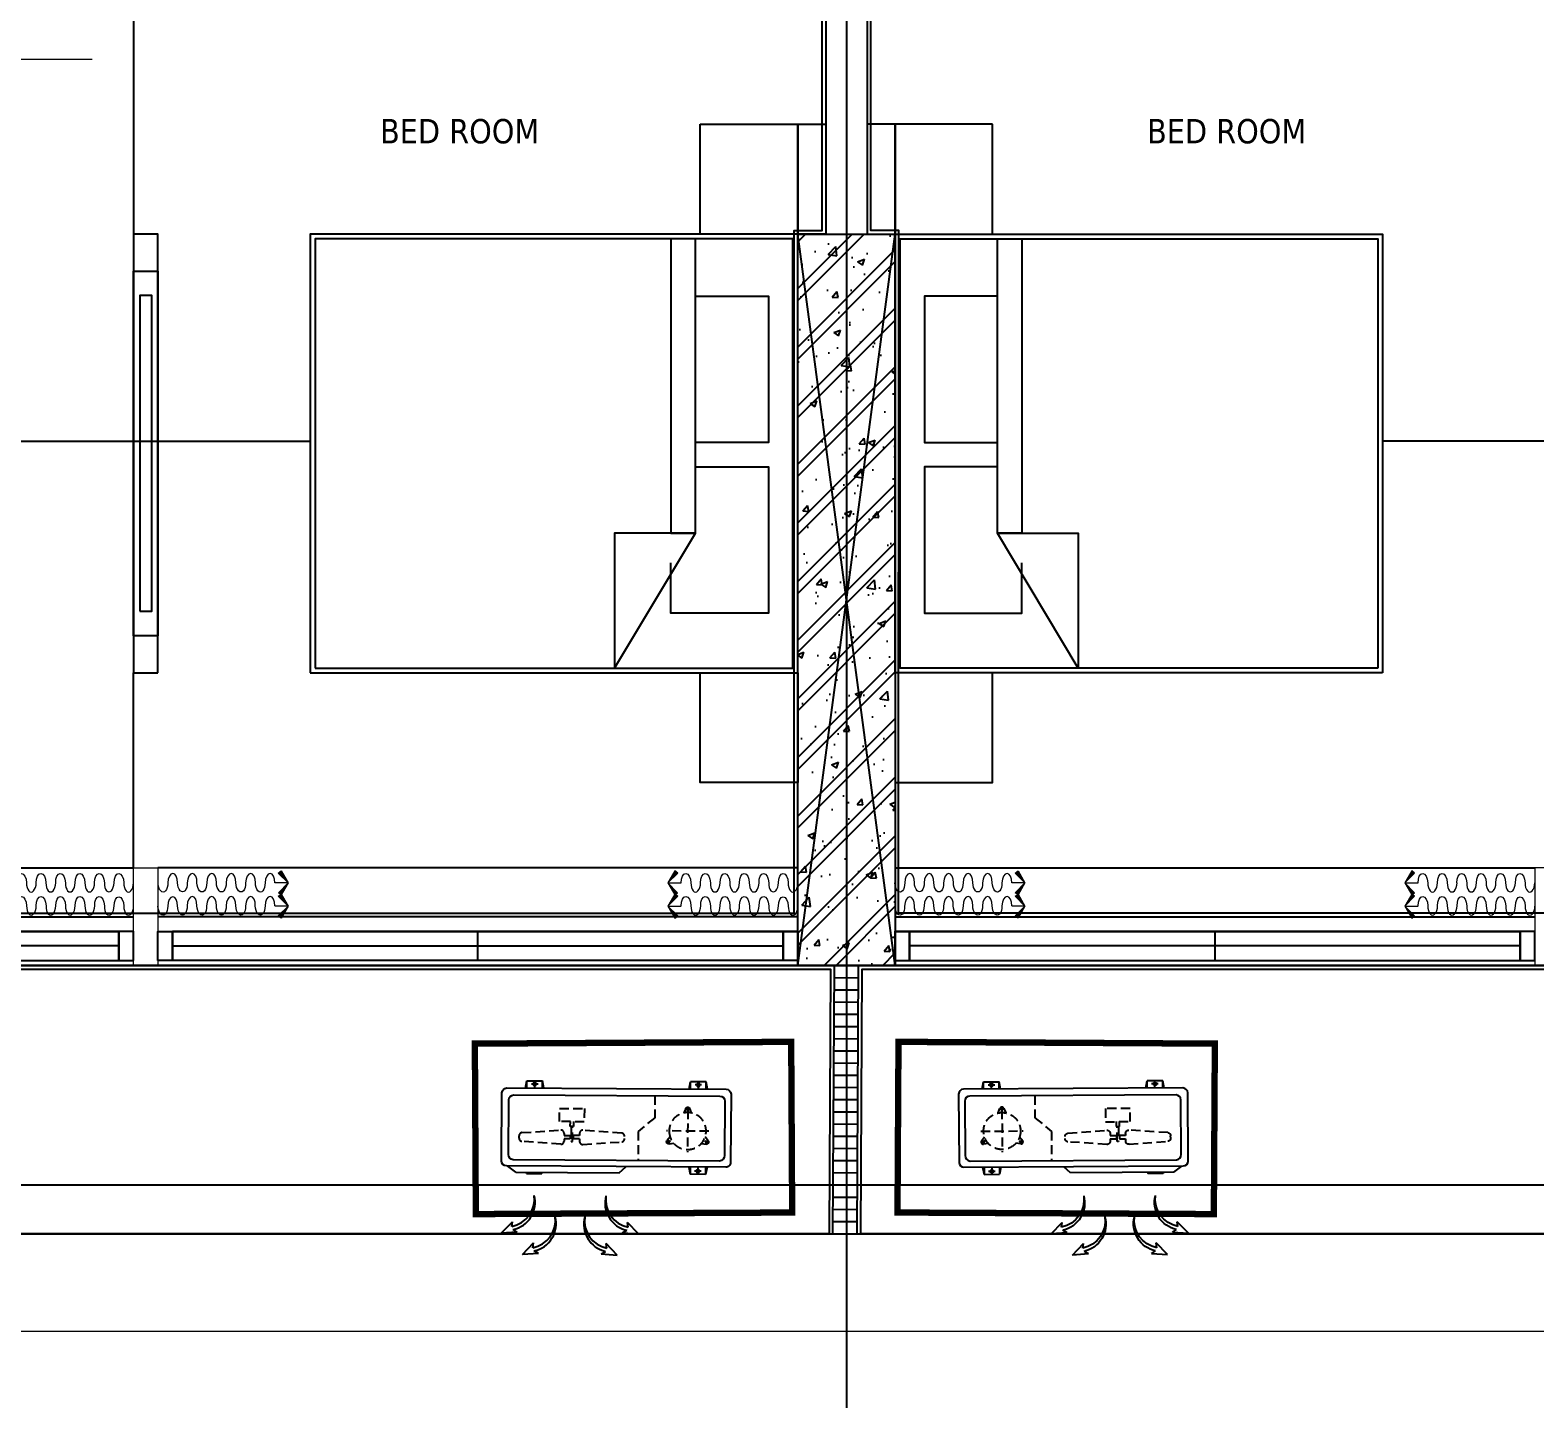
# Model space of a CAD drawing. Header units: millimetres. Extents: x -361699137 to 361252145, y -356478932 to 356523199.
# Drawn here: x -43073 to -36898, y 5793 to 11407 of the extents above; entities that cross this region are included whole.
import ezdxf
from ezdxf.enums import TextEntityAlignment as Align
from ezdxf.xclip import XClip

# ---------------------------------------------------------------- set-up
doc = ezdxf.new("R2010")
doc.units = ezdxf.units.MM
doc.header["$LTSCALE"] = 100
doc.header["$MEASUREMENT"] = 0
doc.header["$XCLIPFRAME"] = 0
doc.set_wipeout_variables(frame=1)
for name, pattern in [('220126_HDN_HBA typical plan$0$HIDDEN', [0.375, 0.25, -0.125]), ('ACAD_ISO03W100', [30, 12, -18]), ('HIDDEN', [0.375, 0.25, -0.125])]:
    doc.linetypes.add(name, pattern=pattern)
for name, color, linetype in [('1VinaPVC-Text', 9, 'Continuous'), ('A-_FURN----_E-_N', 251, 'Continuous'), ('A-ANNO-ROOM', 50, 'Continuous'), ('A-WALL-FNSH', 11, 'Continuous'), ('AC-EAD', 6, 'Continuous'), ('AUDIT_I_220808132811-12', 1, 'Continuous'), ('IDEA - dim', 251, 'Continuous'), ('KC', 5, 'Continuous'), ('KT-Net manh', 139, 'Continuous'), ('KT-Noi that', 32, 'Continuous'), ('KT-Tuong', 1, 'Continuous')]:
    doc.layers.add(name, color=color, linetype=linetype)
for name, color, linetype, lineweight in [('AUDIT_I_220808132811-11', 7, 'Continuous', 9), ('CIC36 net manh', 8, 'Continuous', 9), ('HBA-Partition', 4, 'Continuous', 13), ('KT-Chuviet', 255, 'Continuous', 15), ('KT-Net thay', 7, 'Continuous', 15), ('KT-Net truc', 18, 'Continuous', 15)]:
    doc.layers.add(name, color=color, linetype=linetype, lineweight=lineweight)
doc.layers.add('dien tich thong thuy', color=3, linetype='Continuous', plot=False)
doc.styles.add('220126_HDN_HBA typical plan$0$211210_HDN_HBA_TYPICAL PLAN CORE OPT 1$0$HBA-Text', font='GOTHIC.TTF')
doc.styles.add('font unicode ccu', font='arial.ttf')
doc.styles.add('ROMANS', font='ROMANS.SHX')
doc.styles.add('Tahoma', font='tahoma.ttf')

# ---------------------------------------------------------------- blocks, each defined once
blk = doc.blocks.new('Louvre')
for p, q in [((-390.067916277796, 975.9572027104441, 0.1512365001885502), (-295.1435544323176, 1008.729661013116, 0.1512365002144518)), ((-373.750619571656, 928.6946823777398, 0.1512365001885502), (-278.8262577261776, 961.4671406804118, 0.1512365002144518)), ((-357.4333228655159, 881.4321620450355, 0.1512365001885502), (-262.5089610200375, 914.2046203477075, 0.1512365002144518)), ((-341.1160261593759, 834.1696417123312, 0.1512365001885502), (-246.1916643138975, 866.9421000150032, 0.1512365002144518)), ((-324.7987294532359, 786.9071213796269, 0.1512365001885502), (-229.8743676077574, 819.6795796822989, 0.1512365002144518)), ((-308.4814327470958, 739.6446010469226, 0.1512365001885502), (-213.5570709016174, 772.4170593495946, 0.1512365002144518)), ((-292.1641360409558, 692.3820807142183, 0.1512365001885502), (-197.2397741954774, 725.1545390168903, 0.1512365002144518)), ((-275.8468393348157, 645.119560381514, 0.1512365001885502), (-180.9224774893373, 677.892018684186, 0.1512365002144518)), ((-259.5295426286757, 597.8570400488097, 0.1512365001885502), (-164.6051807831973, 630.6294983514817, 0.1512365002144518)), ((-243.2122459225357, 550.5945197161054, 0.1512365001885502), (-148.2878840770572, 583.3669780187774, 0.1512365002144518)), ((-226.8949492163956, 503.3319993834011, 0.1512365001885502), (-131.9705873709172, 536.1044576860731, 0.1512365002144518)), ((-210.5776525102556, 456.0694790506968, 0.1512365001885502), (-115.6532906647772, 488.8419373533688, 0.1512365002144518)), ((-194.2603558041155, 408.8069587179925, 0.1512365001885503), (-99.33599395863712, 441.5794170206646, 0.1512365002144518)), ((-177.9430590979755, 361.5444383852882, 0.1512365001885503), (-83.01869725249708, 394.3168966879603, 0.1512365002144518)), ((-161.6257623918355, 314.2819180525839, 0.1512365001885503), (-66.70140054635704, 347.054376355256, 0.1512365002144518)), ((-145.3084656856954, 267.0193977198796, 0.1512365001885503), (-50.38410384021699, 299.7918560225517, 0.1512365002144518)), ((-128.9911689795554, 219.7568773871753, 0.1512365001885503), (-34.06680713407695, 252.5293356898474, 0.1512365002144518)), ((-112.6738722734153, 172.494357054471, 0.1512365001885503), (-17.74951042793691, 205.2668153571431, 0.1512365002144518)), ((-96.35657556727529, 125.2318367217667, 0.1512365001885503), (-1.43221372179687, 158.0042950244388, 0.1512365002144518)), ((-80.03927886113524, 77.96931638906244, 0.1512365001885503), (14.88508298434317, 110.7417746917345, 0.1512365002144518)), ((-63.7219821549952, 30.70679605635814, 0.1512365001885503), (31.20237969048321, 63.47925435903016, 0.1512365002144518)), ((-47.40468544885516, -16.55572427634615, 0.1512365001885503), (47.51967639662325, 16.21673402632587, 0.1512365002144518))]:
    blk.add_line(p, q)
at = {"elevation": 0.1512365001885503}
blk.add_lwpolyline([(47.5188208874315, 16.2192119784886), (-311.4533339738846, 1055.970408101566), (-405.9933989513665, 1023.379364635679), (-47.40468544885516, -16.55572427634615)], close=True, dxfattribs=at)
blk = doc.blocks.new('OU DHCB')
at = {"ltscale": 10}
for p, q in [((-145296.7359835756, -72608.19858895507), (-145576.7359835756, -72608.19858895507)), ((-145596.7359835756, -72628.19858895507), (-145596.7359835755, -73528.19858895507)), ((-145568.159058152, -72656.08931015906), (-145568.1590581519, -73502.79584965573)), ((-145324.4190639546, -72636.08931015906), (-145548.159058152, -72636.08931015906)), ((-145301.9190639545, -73502.79584965573), (-145301.9190639546, -72656.08931015906)), ((-145276.7359835755, -73528.19858895507), (-145276.7359835756, -72628.19858895507)), ((-145251.7359835756, -72666.54320485782), (-145276.7359835756, -72633.91402237766)), ((-145251.7359835756, -72666.54320485782), (-145251.7359835755, -73091.63776905168)), ((-145251.7359835755, -73091.63776905168), (-145276.7359835756, -73117.74108818787)), ((-145548.1590581519, -73522.79584965573), (-145324.4190639545, -73522.79584965573)), ((-145576.7359835755, -73548.19858895507), (-145296.7359835755, -73548.19858895507))]:
    blk.add_line(p, q, dxfattribs=at)
for p, q in [((-145596.7359835737, -72704.6985221715), (-145626.5373331342, -72710.6859819922)), ((-145596.7359835737, -72710.68598199266), (-145626.5373331342, -72710.6859819922)), ((-145626.5373331342, -72710.6859819922), (-145626.537333134, -72774.23580768521)), ((-145613.7907843499, -72729.27302923848), (-145613.7907843499, -72756.23642001537)), ((-145251.7359835756, -72709.72133146526), (-145246.9346340166, -72710.68598199266)), ((-145251.7359835756, -72710.68598199272), (-145246.9346340166, -72710.68598199266)), ((-145246.9346340166, -72710.68598199266), (-145246.9346340169, -72774.23580768568)), ((-145600.3090889574, -72742.46089483847), (-145627.2724797422, -72742.46089483894)), ((-145596.7359835744, -72774.23580768568), (-145626.5373331339, -72774.23580768521)), ((-145596.7359835746, -72780.22326750544), (-145626.5373331342, -72774.23580768521)), ((-145251.7359835756, -72742.46089483929), (-145246.1994874087, -72742.46089483934)), ((-145251.7359835756, -72774.23580768573), (-145246.934634017, -72774.23580768568)), ((-145251.7359835756, -72775.20045821296), (-145246.9346340166, -72774.23580768568)), ((-145600.3090889574, -73413.93628307173), (-145627.2724797422, -73413.93628307126)), ((-145596.7359835746, -73376.17391040476), (-145626.5373331342, -73382.16137022499)), ((-145596.7359835744, -73382.16137022452), (-145626.5373331339, -73382.16137022499)), ((-145626.5373331342, -73445.711195918), (-145626.537333134, -73382.16137022499)), ((-145613.7907843499, -73427.12414867172), (-145613.7907843499, -73400.16075789483)), ((-145276.7359835763, -73376.1739104043), (-145246.9346340166, -73382.16137022452)), ((-145276.7359835764, -73382.16137022406), (-145246.934634017, -73382.16137022452)), ((-145273.1628781935, -73413.93628307126), (-145246.1994874087, -73413.9362830708)), ((-145259.6811828009, -73427.12414867125), (-145259.6811828009, -73400.16075789437)), ((-145246.9346340166, -73445.71119591754), (-145246.9346340169, -73382.16137022452)), ((-145596.7359835737, -73445.71119591754), (-145626.5373331342, -73445.711195918)), ((-145596.7359835737, -73451.6986557387), (-145626.5373331342, -73445.711195918)), ((-145276.7359835771, -73445.71119591707), (-145246.9346340166, -73445.71119591754)), ((-145276.7359835771, -73451.69865573823), (-145246.9346340166, -73445.71119591754))]:
    blk.add_line(p, q)
at = {"linetype": 'HIDDEN', "ltscale": 1.5}
for p, q in [((-145413.9539361256, -72690.93626985545), (-145425.2743603915, -72850.3464246098)), ((-145391.7116543167, -72679.24295534656), (-145400.5201600925, -72679.24295534656)), ((-145366.9574540176, -72850.3464246098), (-145378.2778782834, -72690.93626985545)), ((-145402.8542549818, -72927.5993492777), (-145402.8542549818, -72902.06651731845)), ((-145402.8542549818, -72902.06651731845), (-145389.3775594272, -72902.06651731845)), ((-145389.3775594272, -72927.5993492777), (-145389.3775594272, -72902.06651731845)), ((-145413.9539361256, -73100.72940071652), (-145425.2743603915, -72941.3192459621)), ((-145411.8405843586, -72927.5993492777), (-145402.8542549818, -72927.5993492777)), ((-145389.3775594272, -72927.5993492777), (-145380.3912300507, -72927.5993492777)), ((-145366.9574540176, -72941.3192459621), (-145378.2778782834, -73100.72940071652)), ((-145424.3244128572, -73457.61947981999), (-145424.3244128572, -73284.34750655977)), ((-145372.1718516731, -73297.9798048001), (-145387.1776447338, -73289.31620613698)), ((-145384.0065475349, -73301.15090199895), (-145375.342948872, -73286.14510893813)), ((-145504.9601435018, -73370.98349318982), (-145522.2873408278, -73370.98349318982)), ((-145513.6237421648, -73362.31989452682), (-145513.6237421648, -73379.64709185276)), ((-145510.9603994874, -73370.98349318982), (-145337.6884262272, -73370.98349318982)), ((-145387.1776447338, -73452.6507802426), (-145372.1718516731, -73443.98718157967)), ((-145384.0065475349, -73440.81608438081), (-145375.342948872, -73455.82187744146))]:
    blk.add_line(p, q, dxfattribs=at)
for points in [[(-145514.0369933077, -72845.00641289927), (-145514.0369933077, -72946.6592576727), (-145460.1302110892, -72946.6592576727), (-145460.1302110892, -72845.00641289927)], [(-145438.3748983174, -72892.94521453363), (-145378.3072809206, -72892.94521453363), (-145378.3072809206, -72898.7209469756), (-145438.3748983174, -72898.7209469756)]]:
    blk.add_lwpolyline(points, close=True, dxfattribs=at)
for points in [[(-145460.1302110892, -72902.18613808436), (-145439.9151677571, -72902.18613808436), (-145439.9151677571, -72889.4795324876), (-145460.1302110892, -72889.4795324876)], [(-145411.8405843586, -72864.06632129426), (-145402.8542549818, -72864.06632129426), (-145402.8542549818, -72889.59915325334), (-145389.3775594272, -72889.59915325334), (-145389.3775594272, -72864.06632129426), (-145380.3912300507, -72864.06632129426)], [(-145568.1590581519, -73235.6644869287), (-145477.5859351165, -73235.6644869287), (-145421.9678457306, -73168.28098990311), (-145301.9190639544, -73168.28098990311)]]:
    blk.add_lwpolyline(points, dxfattribs=at)
for points in [[(-145400.506466276, -73299.01593738), (-145385.0322228624, -73286.8395249426, -0.6770329614269011), (-145371.0996937773, -73294.88347436048), (-145373.9076545681, -73314.37276847954)], [(-145498.5591177275, -73386.34032428954), (-145516.8413219319, -73379.02744260765, -0.6770329614269011), (-145516.8413219319, -73362.93954377211), (-145498.5591177275, -73355.62666209022)], [(-145373.9076545681, -73427.59421790004), (-145371.0996937773, -73447.08351201928, -0.6770329614269011), (-145385.0322228624, -73455.12746143699), (-145400.506466276, -73442.95104899965)]]:
    blk.add_lwpolyline(points, format="xyb", dxfattribs=at)
for centre in [(-145613.7907843498, -72742.46089483894), (-145613.7907843498, -73413.93628307126), (-145259.6811828011, -73413.9362830708)]:
    blk.add_circle(centre, 6.399999998510705)
blk.add_circle((-145424.3244128572, -73370.98349318982), 75.80648830138873, dxfattribs=at)
at = {"ltscale": 10}
for centre, radius, start, end in [((-145576.7359835756, -72628.19858895507), 20, 90, 180), ((-145296.7359835756, -72628.19858895507), 20, 0, 90), ((-145548.159058152, -72656.08931015906), 20, 90, 180), ((-145324.0708671735, -72658.3538387804), 22.2672511938213, 5.836940991571704, 90.89598033136627), ((-145576.7359835755, -73528.19858895507), 20, 180, 270), ((-145548.1590581519, -73502.79584965573), 20, 180, 270), ((-145324.0708671734, -73500.53132103439), 22.26725119372981, 269.1040196686337, 354.1630590084283), ((-145296.7359835755, -73528.19858895507), 20, 270, 0)]:
    blk.add_arc(centre, radius, start, end, dxfattribs=at)
at = {"linetype": 'HIDDEN', "ltscale": 1.5, "extrusion": (-3.705961975267651e-18, -2.302887044638033e-31, -1)}
for centre, major_axis, ratio, start_param, end_param in [((-145400.5201600925, -72691.94956094332), (13.47669555471336, 1.34378840757246e-09), 0.9428576571430538, 3.22142263940278, 4.712388980478704), ((-145391.7116543167, -72691.94956094332), (13.47669555471336, -1.34381379242754e-09), 0.942857657143054, 4.712388980290674, 6.203355321366594), ((-145411.8405843586, -72851.35971569768), (13.47669555469076, -1.05462899242754e-09), 0.9428576571446344, 1.570796326721111, 3.221422639214027), ((-145380.3912300507, -72940.3059548744), (13.47669555469076, -1.05462899242754e-09), 0.9428576571446344, 4.712388980310906, 6.363015292803822), ((-145400.5201600925, -73099.71610962864), (13.47669555471336, -1.34381379242754e-09), 0.942857657143054, 1.57079632670088, 3.061762667776801), ((-145391.7116543167, -73099.71610962864), (13.47669555471336, 1.34378840757246e-09), 0.9428576571430538, 0.0798299858129885, 1.57079632688891)]:
    blk.add_ellipse(centre, major_axis=major_axis, ratio=ratio, start_param=start_param, end_param=end_param, dxfattribs=at)
at = {"linetype": 'HIDDEN', "ltscale": 1.5, "extrusion": (-3.705961975267651e-18, -2.30288704463893e-31, -1)}
for centre, start_param, end_param in [((-145380.3912300507, -72851.35971569768), -0.0798299856242348, 1.570796326868679), ((-145411.8405843586, -72940.3059548744), 3.061762667965558, 4.712388980458472)]:
    blk.add_ellipse(centre, major_axis=(13.47669555469076, 1.05462300757246e-09), ratio=0.9428576571446344, start_param=start_param, end_param=end_param, dxfattribs=at)
blk = doc.blocks.new('ki hieu qt')
at = {"layer": 'AC-EAD', "color": 7}
for points in [[(-276796163327.464, 549769551681.0894), (-276796163446.0606, 549769551567.1503)], [(-276796163338.9174, 549769551517.0281), (-276796163327.464, 549769551681.0894)], [(-276796163396.6809, 549769551574.9169), (-276796163446.0606, 549769551567.1503)], [(-276796163338.9174, 549769551517.0281), (-276796163364.6031, 549769551559.9108)], [(-276796163110.5587, 549769551464.184), (-276796163229.1553, 549769551350.2449)], [(-276796163122.012, 549769551300.1228), (-276796163110.5587, 549769551464.184)], [(-276796163179.7757, 549769551358.0116), (-276796163229.1553, 549769551350.2449)], [(-276796163122.012, 549769551300.1228), (-276796163147.6976, 549769551343.0052)], [(-276796163179.7757, 549769550597.0709), (-276796163229.1553, 549769550604.8376)], [(-276796163110.5587, 549769550490.8986), (-276796163229.1553, 549769550604.8376)], [(-276796163122.012, 549769550654.9597), (-276796163147.6976, 549769550612.0773)], [(-276796163122.012, 549769550654.9597), (-276796163110.5587, 549769550490.8986)], [(-276796163396.6809, 549769550380.1656), (-276796163446.0606, 549769550387.9323)], [(-276796163327.464, 549769550273.9932), (-276796163446.0606, 549769550387.9323)], [(-276796163338.9174, 549769550438.0544), (-276796163364.6031, 549769550395.1718)], [(-276796163338.9174, 549769550438.0544), (-276796163327.464, 549769550273.9932)]]:
    blk.add_lwpolyline(points, dxfattribs=at)
for centre, radius, start, end in [((-276796163644.4366, 549769551622.9794), 286.8527087762382, 255.434448979571, 347.3073344548822), ((-276796163679.501, 549769551631.3489), 288.3951209083507, 262.614727528198, 348.7092694430371), ((-276796163427.5312, 549769551406.0741), 286.8527087762382, 255.434448979571, 347.3073344548822), ((-276796163462.5958, 549769551414.4435), 288.3951209083507, 262.614727528198, 348.7092694430371), ((-276796163427.5312, 549769550549.0084), 286.8527087762382, 12.69295835412746, 104.5668063709439), ((-276796163462.5958, 549769550540.639), 288.3951209083507, 11.29147703540943, 97.38530942130281), ((-276796163644.4366, 549769550332.1031), 286.8527087762382, 12.69295835412746, 104.5668063709439), ((-276796163679.501, 549769550323.7336), 288.3951209083507, 11.29147703540943, 97.38530942130281)]:
    blk.add_arc(centre, radius, start, end, dxfattribs=at)
blk = doc.blocks.new('DHCB.1')
at = {"xscale": -1, "rotation": 106.4733300107783}
blk.add_blockref('OU DHCB', (-194859.9671084196, -237775.7974229998), dxfattribs=at)
at = {"xscale": 0.4, "yscale": 0.4, "zscale": 0.4, "rotation": 286.4738024344239}
blk.add_blockref('ki hieu qt', (-179483459312.1194, -168534274838.7475), dxfattribs=at)
blk = doc.blocks.new('*U207')
for points in [[(482.6951045578201, -398.9039813853606), (464.6170375002125, -396.4493711387506), (464.3337632049024, -466.3349522090732)], [(396.7561588253833, -484.1490495130481), (464.3337632049024, -466.3349522090732), (394.4481821902239, -466.0516779393653)]]:
    blk.add_hatch(color=256).paths.add_polyline_path(points)
blk.add_line((464.3337632049024, -466.3349522090732), (416.9273155568029, -418.7598943406972))
for points in [[(482.6951045578201, -398.9039813853606), (464.6170375002125, -396.4493711387506), (464.3337632049024, -466.3349522090732)], [(396.7561588253833, -484.1490495130481), (464.3337632049024, -466.3349522090732), (394.4481821902239, -466.0516779393653)]]:
    blk.add_lwpolyline(points, close=True)
for centre in [(16.76743755071067, -17.17677016190672), (85.71403000141326, -87.65612936302188), (155.3043908096025, -157.4940017787478), (224.8947516177918, -227.3318741944736), (294.485112425981, -297.1697466101995), (364.0754732341703, -367.0076190259254)]:
    blk.add_ellipse(centre, major_axis=(34.52187991841241, 31.95056764796491), ratio=0.5238875827070036, start_param=4.731720461219403, end_param=7.873313114809197)
at = {"extrusion": (0, 0, -1)}
for centre in [(51.5728287498025, -52.1059534814385), (120.5194212005051, -122.5853126825537), (190.1097820086943, -192.4231850982796), (259.7001428168836, -262.2610575140054), (329.2905036250728, -332.0989299297313), (398.8808644332621, -401.9368023454572)]:
    blk.add_ellipse(centre, major_axis=(-32.07293168385898, -34.4082260416161), ratio=0.5238875826554585, start_param=4.731720461217387, end_param=7.87331311480718, dxfattribs=at)
blk = doc.blocks.new('*U206')
at = {"layer": 'A-_FURN----_E-_N', "linetype": 'Continuous'}
for points in [[(-899.9999999999709, 600), (-899.9999999999709, 1000), (-1349.999999999971, 1000), (-1349.999999999971, 600)], [(-900.0000000000291, -1000), (-900.0000000000291, 1000), (900.0000000000291, 1000), (900.0000000000291, -1000)], [(1350.000000000029, 600), (1350.000000000029, 1000), (900.0000000000291, 1000), (900.0000000000291, 600)], [(-880.0000000000291, -980), (-880.0000000000291, 980), (880.0000000000291, 980), (880.0000000000291, -980)]]:
    blk.add_lwpolyline(points, close=True, dxfattribs=at)
at = {"layer": 'A-_FURN----_E-_N', "linetype": '220126_HDN_HBA typical plan$0$HIDDEN', "ltscale": 500}
blk.add_lwpolyline([(-900.0000000000291, -1000), (-900.0000000000291, 1000), (900.0000000000291, 1000), (900.0000000000291, -1000)], close=True, dxfattribs=at)
at = {"layer": 'A-_FURN----_E-_N', "linetype": 'Continuous'}
for points in [[(-54.9999999999709, 580), (-54.9999999999709, 880), (-655.605454891891, 880), (-655.605454891891, 480), (-448.1151331290312, 480)], [(645.6054548844986, 580), (645.6054548844986, 880), (45.0000000000291, 880), (45.0000000000291, 580)], [(-880.0000000000291, 248.6659454330802), (-326.2632651105232, 580), (880.0000000000291, 580), (880.0000000000291, 480), (-326.2632651105232, 480), (-326.2632651105232, 580), (-326.2632651105232, 248.6659454330802), (-880.0000000000291, 248.6659454330802)]]:
    blk.add_lwpolyline(points, dxfattribs=at)
blk = doc.blocks.new('1pn')
at = {"layer": 'A-_FURN----_E-_N'}
for points in [[(5800, 3449.999999999942), (5915, 3449.999999999942), (5915, 3000), (5800, 3000)], [(6200, 3449.999999999942), (6085, 3449.999999999942), (6085, 3000), (6200, 3000)]]:
    blk.add_lwpolyline(points, close=True, dxfattribs=at)
at = {"layer": 'A-WALL-FNSH', "color": 5}
for points in [[(400, 139.9999999808497), (3015.000000001863, 139.9999999808497)], [(5800.938150439411, 139.9999999808497), (3235.000000001863, 139.9999999808497)], [(6199.061849560589, 139.9999999808497), (8764.999999998137, 139.9999999808497)]]:
    blk.add_lwpolyline(points, dxfattribs=at)
for points in [[(3015.000000001863, 139.9999999808497), (460, 139.9999999808497), (460, 19.99999998084968), (3015.000000001863, 19.99999998084968)], [(1762.5, 139.9999999808497), (3015.000000001863, 139.9999999808497), (3015.000000001863, 79.99999998084968), (1762.5, 79.99999998084968)], [(3075.000000001863, 19.99999998084968), (3075.000000001863, 139.9999999808497), (3015.000000001863, 139.9999999808497), (3015.000000001863, 19.99999998084968)], [(3175.000000001863, 19.99999998084968), (3175.000000001863, 139.9999999808497), (3235.000000001863, 139.9999999808497), (3235.000000001863, 19.99999998084968)], [(3235.000000001863, 139.9999999808497), (5740.938150439411, 139.9999999808497), (5740.938150439411, 19.99999998084968), (3235.000000001863, 19.99999998084968)], [(4487.500000003725, 139.9999999808497), (3235.000000001863, 139.9999999808497), (3235.000000001863, 79.99999998084968), (4487.500000003725, 79.99999998084968)], [(5740.938150439411, 19.99999998084968), (5740.938150439411, 139.9999999808497), (5800.938150439411, 139.9999999808497), (5800.938150439411, 19.99999998084968)], [(6259.061849560589, 19.99999998084968), (6259.061849560589, 139.9999999808497), (6199.061849560589, 139.9999999808497), (6199.061849560589, 19.99999998084968)], [(8764.999999998137, 139.9999999808497), (6259.061849560589, 139.9999999808497), (6259.061849560589, 19.99999998084968), (8764.999999998137, 19.99999998084968)], [(7512.499999996275, 139.9999999808497), (8764.999999998137, 139.9999999808497), (8764.999999998137, 79.99999998084968), (7512.499999996275, 79.99999998084968)], [(8824.999999998137, 19.99999998084968), (8824.999999998137, 139.9999999808497), (8764.999999998137, 139.9999999808497), (8764.999999998137, 19.99999998084968)], [(4487.500000003725, 79.99999998084968), (5740.938150439411, 79.99999998084968), (5740.938150439411, 19.99999998084968), (4487.500000003725, 19.99999998084968)], [(7512.499999996275, 79.99999998084968), (6259.061849560589, 79.99999998084968), (6259.061849560589, 19.99999998084968), (7512.499999996275, 19.99999998084968)]]:
    blk.add_lwpolyline(points, close=True, dxfattribs=at)
at = {"layer": 'HBA-Partition'}
for points in [[(3075.000000001863, 400), (3175.000000001863, 400), (3175.000000001863, 0), (3075.000000001863, 0)], [(8924.999999998137, 400), (8824.999999998137, 400), (8824.999999998137, 0), (8924.999999998137, 0)]]:
    blk.add_lwpolyline(points, close=True, dxfattribs=at)
at = {"layer": 'IDEA - dim'}
for p, q in [((6000, 6080), (6000, 3000)), ((6000, 6080), (6000, 3000)), ((6000, 6080), (6000, 3000)), ((6000, 6080), (6000, 3000)), ((400, 200.0000000001746), (3075.000000001863, 200.0000000000582)), ((5800.938150439411, 200.0000000001746), (3175.000000001863, 200.0000000000582)), ((6199.061849560589, 200.0000000001746), (8824.999999998137, 200.0000000000582)), ((400, 0), (3075.000000001863, 0)), ((5800.938150439411, 0), (3175.000000001863, 0)), ((6199.061849560589, 0), (8824.999999998137, 0))]:
    blk.add_line(p, q, dxfattribs=at)
for points in [[(3175, 1200), (3175, 3000), (3074.999999996275, 3000), (3074.999999996275, 1200)], [(3075, 2847.500000000466), (3175, 2847.500000000466), (3175, 1352.499999999534), (3075, 1352.499999999534)], [(3100, 1452.499999999534), (3150, 1452.499999999534), (3150, 2747.500000000466), (3100, 2747.500000000466)]]:
    blk.add_lwpolyline(points, close=True, dxfattribs=at)
at = {"layer": 'KT-Net manh', "linetype": 'ACAD_ISO03W100', "ltscale": 4}
for p, q in [((3074.999999996275, 3979.999994853046), (3074.999999996275, 3000)), ((1050, 2150), (3800, 2150)), ((10950, 2150), (8200, 2150)), ((3074.999999996275, 400), (3074.999999996275, 1200)), ((400, 400), (3075.000000001863, 400)), ((5800.938150439411, 400), (3175.000000001863, 400)), ((6199.061849560589, 400), (8824.999999998137, 400))]:
    blk.add_line(p, q, dxfattribs=at)
at = {"layer": 'KT-Tuong'}
for p, q in [((5915, 5980), (5915, 3000)), ((6085, 5980), (6085, 3000))]:
    blk.add_line(p, q, dxfattribs=at)
at = {"layer": 'CIC36 net manh', "color": 8, "zscale": 0.8100000000112606}
for p, xscale, yscale, rotation in [((3074.254014978185, 338.6633411585935), 0.8100000000112606, 0.8100000000112606, 225.123201203973), ((3175.74598502554, 338.6633411585935), -0.8100000000112604, 0.8100000000112604, 134.8767987960269), ((5800.433038476855, 338.6633411585935), 0.8100000000112606, 0.8100000000112606, 225.123201203973), ((6199.566961523145, 338.6633411585935), -0.8100000000112604, 0.8100000000112604, 134.8767987960269), ((8824.25401497446, 338.6633411585935), 0.8100000000112606, 0.8100000000112606, 225.123201203973), ((3074.471729310229, 243.7097146716551), 0.8100000000112606, 0.8100000000112606, 225.123201203973), ((3175.528270693496, 243.7097146716551), -0.8100000000112604, 0.8100000000112604, 134.8767987960269), ((5800.650752808899, 243.7097146716551), 0.8100000000112606, 0.8100000000112606, 225.123201203973), ((6199.349247191101, 243.7097146716551), -0.8100000000112604, 0.8100000000112604, 134.8767987960269), ((8824.471729306504, 243.7097146716551), 0.8100000000112606, 0.8100000000112606, 225.123201203973)]:
    blk.add_blockref('*U207', p, dxfattribs=dict(at, xscale=xscale, yscale=yscale, rotation=rotation))
at = {"layer": 'IDEA - dim', "xscale": -1, "rotation": 270}
blk.add_blockref('*U206', (4800, 2099.999999999942), dxfattribs=at)
at = {"layer": 'IDEA - dim', "rotation": 90}
blk.add_blockref('*U206', (7200, 2099.999999999942), dxfattribs=at)
at = {"layer": '1VinaPVC-Text', "style": 'Tahoma'}
for p in [(4086.102424362674, 3371.746283935907), (7233.440893299878, 3371.746283935907)]:
    blk.add_text('BED ROOM', height=100, dxfattribs=at).set_placement(p)
blk = doc.blocks.new('TAG CAO DO SAN')
blk.add_wipeout([(1526701.778855525, -266095.22987594287), (1527644.6359120198, -266095.22987594287), (1527644.6359120198, -266330.944140067), (1526701.778855525, -266330.944140067)]).dxf.layer = 'KT-Net thay'
at = {"layer": 'KT-Net thay', "flags": 128}
blk.add_lwpolyline([(1526701.778855525, -266095.2298759429), (1526701.778855525, -266330.9441400666), (1527644.63591202, -266330.9441400666), (1527644.63591202, -266095.2298759429)], close=True, dxfattribs=at)
blk.add_lwpolyline([(1526701.778855525, -266330.9441400666), (1527644.63591202, -266330.9441400666)], dxfattribs=at)
at = {"layer": 'KT-Chuviet', "color": 31, "style": 'font unicode ccu', "width": 0.75}
blk.add_attdef('TÊNPHÒNG', text='', height=117.85713, dxfattribs=at).set_placement((1527175.308820772, -266213.4467624734), align=Align.MIDDLE_CENTER)
blk = doc.blocks.new('A$C1AAC5519')
at = {"layer": 'A-ANNO-ROOM', "insert": (772.955269176513, 1216.574747113511), "char_height": 600, "attachment_point": 2, "rotation": 50.44882673977027, "style": '220126_HDN_HBA typical plan$0$211210_HDN_HBA_TYPICAL PLAN CORE OPT 1$0$HBA-Text'}
blk.add_mtext_dynamic_manual_height_columns('S.B1.', width=722857412.8743668, gutter_width=9765.624999999996, heights=[0], dxfattribs=at)
blk = doc.blocks.new('A$C418F5BC8')
at = {"layer": 'A-ANNO-ROOM', "insert": (648.1133449638728, 1090.790118377889), "char_height": 600, "attachment_point": 2, "rotation": 50.44882673977027, "style": '220126_HDN_HBA typical plan$0$211210_HDN_HBA_TYPICAL PLAN CORE OPT 1$0$HBA-Text'}
blk.add_mtext_dynamic_manual_height_columns('SL-S', width=722857412.8743668, gutter_width=9765.624999999996, heights=[0], dxfattribs=at)
blk = doc.blocks.new('A$C2A6C5140')
at = {"layer": 'A-ANNO-ROOM', "insert": (731.4497625969816, 1190.0169191678, 0.0003277973379295924), "char_height": 600, "attachment_point": 2, "rotation": 50.44882673977027, "style": '220126_HDN_HBA typical plan$0$211210_HDN_HBA_TYPICAL PLAN CORE OPT 1$0$HBA-Text'}
blk.add_mtext_dynamic_manual_height_columns('2-BR', width=722857412.8743668, gutter_width=9765.624999999996, heights=[0], dxfattribs=at)
blk = doc.blocks.new('A$C5388591E')
at = {"layer": 'A-ANNO-ROOM', "insert": (894.3001998505497, 842.1987865094561, 0.0004622000541105721), "char_height": 600, "attachment_point": 2, "rotation": 1.4064704596368105, "style": '220126_HDN_HBA typical plan$0$211210_HDN_HBA_TYPICAL PLAN CORE OPT 1$0$HBA-Text'}
blk.add_mtext_dynamic_manual_height_columns('3-BR', width=722857412.8743668, gutter_width=9765.624999999996, heights=[0], dxfattribs=at)
blk = doc.blocks.new('A$C21AF0CCA')
at = {"layer": 'A-ANNO-ROOM', "insert": (1197.56892258345, 814.6835720778872), "char_height": 600, "attachment_point": 2, "rotation": 0.10542954816276216, "style": '220126_HDN_HBA typical plan$0$211210_HDN_HBA_TYPICAL PLAN CORE OPT 1$0$HBA-Text'}
blk.add_mtext_dynamic_manual_height_columns('S.B1P.', width=722857412.8743668, gutter_width=9765.624999999996, heights=[0], dxfattribs=at)
blk = doc.blocks.new('A$C0e39c971')
at = {"layer": 'KC'}
h = blk.add_hatch(dxfattribs=at)
h.set_pattern_fill('VATLIEU04', color=256, scale=40, style=0, pattern_type=2)
h.set_pattern_definition([(49.99999999999999, (-90946.1647472535, -18366.26446870027), (286.9040730403014, -25.10085399303804), [30, -330]), (355, (-90946.1647472535, -18366.26446870027), (-55.50053344520001, 300.8768534800047), [24, -264]), (100.4514, (-90922.25607525349, -18368.35620470027), (231.4037526856086, 275.7758168243814), [25.496076, -280.4568448]), (46.18420000000001, (-90946.1647472535, -18286.26446870027), (426.8964194502578, -66.20760573160723), [45, -495]), (96.6356, (-90910.5900492535, -18291.78179150027), (373.8650822194813, 389.6471483601767), [38.2441152, -420.6852]), (351.1842, (-90946.1647472535, -18286.26446870027), (373.8647780534509, 389.6474403701299), [36, -396]), (21, (-90906.1647472535, -18306.26446870027), (238.7628208473847, -161.0475562661355), [30, -330]), (326.0000000000001, (-90906.1647472535, -18306.26446870027), (97.32613276863269, 290.0600180187412), [24, -264]), (71.4514, (-90886.2678540535, -18319.68511110027), (336.089051432596, 129.012198683981), [25.496076, -280.4568448]), (37.50000000000001, (-90946.1647472535, -18366.26446870027), (4.863942126916267, 133.1575415325246), [0, -260.8, 0, -268, 0, -265]), (7.499999999999999, (-90946.1647472535, -18366.26446870027), (105.2278149768594, 157.7646847529441), [0, -152.8, 0, -254.8, 0, -101]), (327.5, (-91035.3647472535, -18366.26446870027), (213.5289744689636, -9.021948693751902), [0, -100, 0, -312, 0, -414]), (317.5, (-91075.3647472535, -18366.26446870027), (233.2744677369545, 40.04199293292709), [0, -130, 0, -207.2, 0, -294]), (45, (-90946.1647472535, -18366.26446870027), (-120.2081528017131, 120.2081528017131), []), (45, (-90946.1647472535, -18317.26446870027), (-120.2081528017131, 120.2081528017131), [])])
h.paths.add_polyline_path([(12283.17361417318, -53480.20129877032), (11883.17361417318, -53480.20129877032), (11883.17361417324, -50480.20129877032), (12283.17361417324, -50480.20129877032)])
at = {"layer": 'KC', "ltscale": 2000}
for p, q in [((12083.17346037715, -31146.85277810739), (12083.17346037715, -65509.737436725)), ((-891.925972702913, -53480.20085322356), (61925.0074713116, -53480.20078555004))]:
    blk.add_line(p, q, dxfattribs=at)
at = {"layer": 'KC', "linetype": 'ByBlock', "ltscale": 30}
for p, q in [((11883.17361417318, -53480.20129877032, 7.594850335018458e-05), (12283.17361417324, -50480.20129877032, 7.594850335018458e-05)), ((12283.17361417318, -53480.20129877032, 7.594850335018458e-05), (11883.17361417324, -50480.20129877032, 7.594850335018458e-05))]:
    blk.add_line(p, q, dxfattribs=at)
at = {"layer": 'KC', "elevation": 1.034975806175202e-10}
for points in [[(-17552.23584064748, -16036.06459273009), (-17553.1389593645, -16036.37639277731), (-20141.8602483701, -8672.649219421492, 0.3383369275737885), (-24015.29082174599, -7136.458974841615), (-53451.03999679349, -17291.55951986432, 0.4594566638934902), (-55491.1399245502, -22440.97886224906), (-46722.43160347594, -36767.33588192488, 0.2796886410766748), (-41756.25934116053, -37798.72170729071), (-19038.83478782838, -29961.01369796699, 0.2042794764179826), (-18972.52809744002, -29839.90109064529), (-18748.74024396064, -28810.03134434265, -0.275411558420597), (-18020.89218299882, -28009.52022957452), (-13608.50410666387, -26491.64415193349, -0.4141945204059637), (-12447.42789786076, -27056.16764173837), (-4118.211540221004, -51146.8806521662, 0.3197537419032751), (701.8279530112632, -54580.38154215179), (45839.20945656975, -54580.38154215179, 0.3653099340488337), (50805.18134907098, -50269.65953950946, 0.1024343471952136), (50796.20608748565, -48647.75340763869), (48355.04031652305, -37177.11983438133, 0.1326112318916029), (46888.71811021073, -34378.50465145579, 0.06649945757597092), (45757.53223259235, -33464.07898575653, 0.1376152775427903), (43676.93692294578, -32880.38154222074), (18033.23583193077, -32880.38154215258)], [(-44768.05028010235, -37672.4164484323, 0.1611946573831598), (-41822.29495876384, -37609.93604636512), (-19167.160101207, -29793.71852097943), (-18944.45515993348, -28768.83232718595, -0.2743065762547361), (-18082.70163077179, -27819.27985565281), (-13673.69687452055, -26302.56765129972, -0.4141533536735696), (-12258.4067412282, -26990.81473556511), (-3929.19038362366, -51081.52774589112, 0.3197537419032745), (701.8279530112632, -54380.38154215178), (45837.75658286465, -54380.38154215179, 0.151466571344554), (48597.29591171903, -53480.20079990816, 0.151466571344554)], [(-44768.05028010253, -37672.41644843231, 0.1611946573845213), (-41822.29495874047, -37609.93604635706), (-19167.16010120697, -29793.71852097942), (-18944.45515993494, -28768.83232719273, -0.2743065762563507), (-18082.70163077116, -27819.27985565258), (-13673.69687450188, -26302.56765129325, -0.4141533536684066), (-12258.40674122795, -26990.81473556501), (-3929.190383623587, -51081.52774589112, 0.3197537419032702), (701.8279530112632, -54380.38154215181), (45837.75658286479, -54380.38154215179, 0.1514665713445501), (48597.29591171909, -53480.20079990817)]]:
    blk.add_lwpolyline(points, format="xyb", dxfattribs=at)
at = {"layer": 'KC', "ltscale": 0.25, "elevation": 7.594850335018458e-05}
blk.add_lwpolyline([(12283.17361417318, -53480.20129877032), (11883.17361417318, -53480.20129877032), (11883.17361417324, -50480.20129877032), (12283.17361417324, -50480.20129877032)], close=True, dxfattribs=at)

msp = doc.modelspace()

# ---------------------------------------------------------------- linework, layer by layer
at = {"layer": 'AUDIT_I_220808132811-11', "elevation": 1.118653840330101e-10}
for points in [[(-69193.30637794166, 45106.94538371818), (-71608.18641396164, 52101.56739367126, 0.3643585262583712), (-76316.22335845136, 54156.43183830037), (-105251.9352621387, 44174.19969276607, 0.4519047578513394), (-107468.3438809736, 38521.0920903217), (-99355.1182781613, 24907.26294021989, 0.3106788684848847), (-93192.1073306115, 22936.01019132367), (-70669.28839360795, 30727.35068779386, 0.2299220823866625), (-70384.42438073971, 31142.11707948335), (-70163.50289504483, 32158.79582628727, -0.2789899883790971), (-69704.65776879928, 32660.41716481154), (-65284.34999406608, 34181.01764486975, -0.4143403845293878), (-64631.75593334719, 33863.92266491413), (-56302.53957563703, 9773.209654282633, 0.3197537419032749), (-51104.45776920996, 6070.414576847223), (-5967.076265651645, 6070.414576847223, 0.4808685683322463), (-826.5305198492715, 12501.31484617034), (-1435.178516527987, 15196.44977954429), (-1480.444214882969, 15396.89038593689), (-3255.875840014254, 23916.51383654246)], [(-70845.12051004978, 31089.78242103203, 0.2042794764179826), (-70778.81381966136, 31210.89502835373), (-70555.02596618194, 32240.76477465636, -0.275411558420597), (-69827.17790522016, 33041.27588942449), (-65414.78982888517, 34559.15196706553, -0.4141945204059637), (-64253.7136200821, 33994.62847726065), (-55924.49726244234, 9903.915466832812, 0.3197537419032751), (-51104.45776920993, 6470.414576847223), (-5967.076265651645, 6470.414576847223, 0.3653099340488337), (-1001.104373149923, 10781.13657949169)]]:
    msp.add_lwpolyline(points, format="xyb", dxfattribs=at)
at = {"layer": 'AUDIT_I_220808132811-12', "elevation": 1.118653840330101e-10}
msp.add_lwpolyline([(-3451.24540569837, 23873.67628461769), (-1010.07963473571, 12403.04271136032, -0.4770525089971996), (-4922.461312130734, 7570.414576846088), (-45715.90535608231, 7570.414576847223)], format="xyb", dxfattribs=at)
at = {"layer": 'dien tich thong thuy'}
for points, elevation in [([(-42198.04879440786, 15475.41426800562), (-42198.04879440786, 15485.41426800562), (-42713.04879807751, 15485.41426808773), (-43683.04879809078, 15485.41426808773), (-45308.111026222, 15485.41426808773), (-45308.111026222, 7785.41426808777), (-42663.04879808333, 7785.414268087727), (-42533.04879808333, 7785.414268087727), (-39938.04879808507, 7785.414268087905), (-39938.04879808519, 10585.09047889504), (-39823.04879808519, 10585.37694896599), (-39823.04879808519, 13650.41426808773), (-39948.04879808705, 13650.41426808773), (-39948.04879808705, 15475.41426808773)], 1.553327170788797e-10), ([(-39498.04879808333, 13650.41426808773), (-39498.04879808333, 15475.41426810557), (-37248.04880175536, 15475.41426800443), (-37248.04880175926, 15485.41426800562), (-36733.04879809264, 15485.41426808773), (-35763.04879807937, 15485.41426808773), (-34023.04879808519, 15485.41426808773), (-34023.04879808519, 10585.59450904372), (-34188.04879808519, 10585.59450904372), (-34188.04879808507, 7785.414268087905), (-36783.04879808659, 7785.414268087727), (-36913.04879808705, 7785.414268087785), (-39508.98192187666, 7785.414268087901), (-39508.04647442792, 10585.41426808773), (-39623.04879808519, 10585.41426808773), (-39623.04879808519, 13650.41426808773)], 1.553327170788797e-10), ([(-45464.158542488, 6470.140240445569), (-45458.14591103874, 7555.596088640497), (-39788.14555675071, 7555.594513238), (-39794.5738753943, 6470.724454109859)], -7.594779032293407e-05), ([(-39664.15833687765, 6470.140240445471), (-39658.14570542838, 7555.596088640399), (-33988.14535114029, 7555.594513237902), (-33994.57366978389, 6470.724454109761)], -2.134672649477005e-05)]:
    msp.add_lwpolyline(points, close=True, dxfattribs=dict(at, elevation=elevation))
at = {"layer": 'KT-Noi that', "extrusion": (-2.779649405079937e-06, 0.0004897338603342395, 0.9999998800765025), "const_width": 26.00000000000001, "elevation": 3.322434280186499}
msp.add_lwpolyline([(-39945.74664205471, 6557.281432415434), (-39949.75689487822, 7257.269945092155), (-41247.8369726613, 7249.902253700717), (-41243.83774195595, 6550.777848835242), (-39945.74664205471, 6557.281432415434)], dxfattribs=at)
at = {"layer": 'KT-Noi that', "extrusion": (2.779649405079937e-06, 0.0004897338603342396, 0.9999998800765028), "const_width": 26.00000000000001, "elevation": 3.101565414215242}
msp.add_lwpolyline([(-39513.50658849907, 6557.281540582414), (-39509.49633567564, 7257.270053259138), (-38211.41625789253, 7249.902361867696), (-38215.41548859788, 6550.777957002224), (-39513.50658849907, 6557.281540582414)], dxfattribs=at)

# ---------------------------------------------------------------- block references
at = {"layer": 'A-_FURN----_E-_N'}
msp.add_blockref('1pn', (-45723.04987985871, 7570.414579226068), dxfattribs=at)
at = {"layer": 'A-ANNO-ROOM'}
for p in [(-259643.7130096142, 30107.50136767479, 5.460850030168077e-05), (-265285.2820729736, 28918.92663560377, 5.460850030168077e-05), (-245554.3968650475, 25356.81105555443, 5.460850030168077e-05), (-227992.1817903481, 24030.19494673412, 5.460832008522107e-05), (-256709.4713859697, 21832.8932062781, 5.460850030168077e-05), (-262170.0583902029, 20336.74231012515, 5.460850030168077e-05), (-227339.9751671815, 20267.82827189344, 5.460850030168077e-05), (-224467.8250259957, 15310.13736246047, 5.460832008522128e-05)]:
    msp.add_blockref('A$C21AF0CCA', p, dxfattribs=at)
at = {"layer": 'dien tich thong thuy'}
for name, p, rotation in [('A$C2A6C5140', (-231902.1761341663, 41866.69510118499, 3.214423980650787e-05), 310.9576437198666), ('A$C2A6C5140', (-223136.0769012624, 38294.90614465419, 1.895367564819208e-05), 310.9576437198666), ('A$C2A6C5140', (-179022.2876665308, 13510.42375649511, 0.000178988243818107), 310.9576437198666), ('A$C2A6C5140', (-199561.0792445699, 2742.960286576832, 0.0001030398263186841), 310.9576437198666), ('A$C2A6C5140', (-176749.4277460563, 2773.706094754736, 0.000178988243818107), 310.9576437198666), ('A$C2A6C5140', (-192735.1419570138, 2545.06827839894, 0.000178988243818107), 310.9576437198666), ('A$C418F5BC8', (-243956.3571569886, 39603.8582028097, -1.001597833679712e-05), 309.6632197063607), ('A$C418F5BC8', (-248126.4019441397, 37597.12528390926, -1.001597833679712e-05), 309.6632197063607), ('A$C418F5BC8', (-251890.361273925, 36548.61448139837, -1.001597833679712e-05), 309.6632197063607), ('A$C418F5BC8', (-255839.4329553979, 34945.01120257354, -1.001597833679712e-05), 309.6632197063607), ('A$C1AAC5519', (-240877.0889148213, 28052.61175672372, 0.0003723829774320968), 309.6566028083925), ('A$C1AAC5519', (-219521.6105350079, 27682.1615688601, 0.0005547181599990354), 309.6566028083925), ('A$C1AAC5519', (-217651.9125884596, 24627.95011466656, 0.0003723828570649432), 309.6566028083925), ('A$C1AAC5519', (-267764.0012375055, 19262.70548251106, 0.0003723828655667127), 309.6566028083925), ('A$C418F5BC8', (-223053.1163780628, 10712.6679421931, -1.001597833679712e-05), 309.6632197063607), ('A$C1AAC5519', (-213503.7868963684, 3324.648489140978, -0.3423708923741385), 309.6566028083925), ('A$C1AAC5519', (-207798.658660123, 3064.615415494518, 0.0003723828655667127), 309.6566028083925), ('A$C1AAC5519', (-184128.1584514385, 2786.454424718489, 0.0003723828655667127), 309.6566028083925)]:
    msp.add_blockref(name, p, dxfattribs=dict(at, rotation=rotation))
for p in [(-273086.0443437684, 28673.87453448355, -1.001579812033762e-05), (-220441.6689392982, 3035.191374137183, 4.458552763712727e-05)]:
    msp.add_blockref('A$C5388591E', p, dxfattribs=at)
at = {"layer": 'KT-Net manh', "rotation": 340.6055111508006}
msp.add_blockref('Louvre', (-39729.92768296934, 6470.593546446704, -0.1512365000766848), dxfattribs=at)
at = {"layer": 'KT-Noi that', "extrusion": (2.779649405519097e-06, 0.0004897338603320876, 0.9999998800765028), "rotation": 343.1993655150782}
msp.add_blockref('DHCB.1', (140694.6582467892, 33192.4268618002, 3.096755683611311), dxfattribs=at)
at = {"layer": 'KT-Noi that', "extrusion": (-2.779649405519097e-06, 0.0004897338603320876, 0.9999998800765028), "xscale": -1, "rotation": 16.80063448492187}
msp.add_blockref('DHCB.1', (-220153.911477343, 33192.42675363322, 3.317624549617463), dxfattribs=at)

# ---------------------------------------------------------------- next in the draw order: block references
at = {"layer": 'KT-Net truc'}
ref = msp.add_blockref('TAG CAO DO SAN', (-3861929.135589647, 677114.8860556318, -0.0002406036457463439), dxfattribs=dict(at, xscale=2.5, yscale=2.5, zscale=2.5))
XClip(ref).set_block_clipping_path([(1526674.1636322693, -266330.944140067), (1527644.6359120198, -266095.2298759429)])
ref.add_attrib('CAO-DO', '47.8', (-44199.27723986527, 10845.56146022896, -0.0002406036457463439), dxfattribs={"layer": 'KT-Chuviet', "color": 31, "ltscale": 15, "height": 294.6428301546305, "style": 'ROMANS', "width": 0.7500000000000001})
ref.add_attrib('CAO-DO', '-0.030', (-44199.27723986527, 10256.27579991971, -0.0002406036457463439), dxfattribs={"layer": 'KT-Chuviet', "color": 31, "ltscale": 15, "height": 294.6428301546305, "style": 'ROMANS', "width": 0.7500000000000001})
ref.add_attrib('TÊNPHÒNG', 'S.B1. 5', dxfattribs={"layer": 'KT-Chuviet', "color": 31, "height": 294.642825, "style": 'font unicode ccu', "width": 0.7500000000000001}).set_placement((-43990.86353771412, 11581.26914944811, -0.0002406036457463439), align=Align.MIDDLE_CENTER)

# ---------------------------------------------------------------- next in the draw order: block references
at = {"layer": 'KC'}
msp.add_blockref('A$C0e39c971', (-51806.2233402338, 61050.61543249532), dxfattribs=at)

doc.saveas('drawing.dxf')
